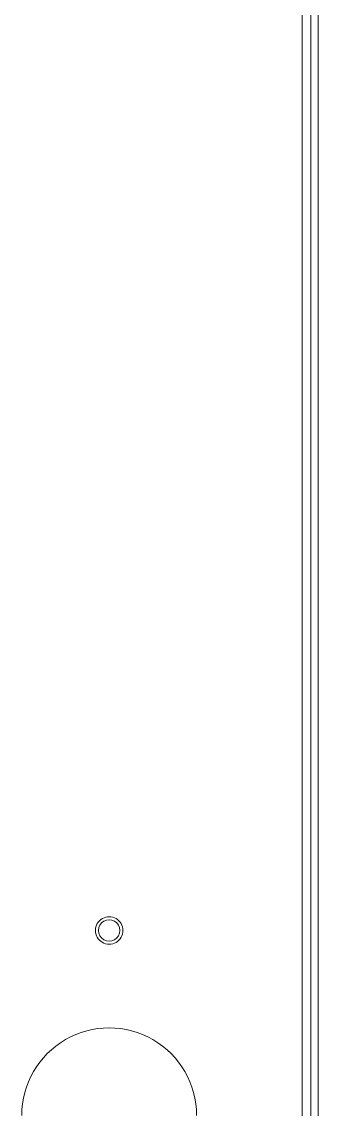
# Model space of a CAD drawing. Header units: inches. Extents: x 3268 to 7018, y 976 to 6708.
# Drawn here: x 5757.57 to 5759.88, y 3473.58 to 3482.03 of the extents above; entities that cross this region are included whole.
import ezdxf

# ---------------------------------------------------------------- set-up
doc = ezdxf.new("R2010")
doc.units = ezdxf.units.IN
doc.header["$MEASUREMENT"] = 0
doc.layers.add('G-IMPT', color=8, linetype='Continuous', lineweight=9)
doc.layers.add('Q-SPCQ', color=91, linetype='Continuous', lineweight=9)

# ---------------------------------------------------------------- blocks, each defined once
blk = doc.blocks.new('Add On Locker for Revit - LKR-2_10_dwg_LKR-2_10-V102-Overall Retail Plan Opt 2')
at = {"layer": 'G-IMPT', "color": 133}
for p, q in [((35.4717, 15.4273), (-1.9103, 15.4273)), ((35.4047, 15.3687), (-1.8413, 15.3687)), ((-1.8413, 15.3021), (35.4047, 15.3021)), ((16.1017, 13.803), (16.1017, 13.802))]:
    blk.add_line(p, q, dxfattribs=at)
at = {"layer": 'G-IMPT', "color": 133, "flags": 128}
blk.add_lwpolyline([(35.4047, 15.3687), (26.0932, 15.3687), (16.7817, 15.3687), (7.4702, 15.3687), (-1.8413, 15.3687)], dxfattribs=at)
at = {"layer": 'G-IMPT', "color": 133}
for centre, major_axis, start_param, end_param in [((16.7817, 13.803), (0.68, 0), 1.570796, 4.712389), ((15.3442, 13.803), (0.1066, 0), 5.888146, 9.029739), ((15.3442, 13.803), (-0.083, 0), 4.712389, 7.853982), ((15.3442, 13.803), (-0.083, 0), 1.570796, 4.712389), ((15.3442, 13.803), (0.1066, 0), 2.746553, 5.888146)]:
    blk.add_ellipse(centre, major_axis=major_axis, ratio=0.999391, start_param=start_param, end_param=end_param, dxfattribs=at)
blk = doc.blocks.new('Add On Locker for Revit - LKR-2_10_dwg-V103-Overall Retail Plan Opt 2')
blk.add_blockref('Add On Locker for Revit - LKR-2_10_dwg_LKR-2_10-V102-Overall Retail Plan Opt 2', (0, 0))
blk = doc.blocks.new('Add On Locker for Revit - Add On Locker for Revit-V104-Overall Retail Plan Opt 2')
blk.add_blockref('Add On Locker for Revit - LKR-2_10_dwg-V103-Overall Retail Plan Opt 2', (1.9693, -15.4273))
blk = doc.blocks.new('Arch_5 Points - Units and Amenities_v2022_rvt-1-Overall Retail Plan Opt 2')
at = {"layer": 'Q-SPCQ', "color": 133, "lineweight": 9, "rotation": 270.0000000000004}
blk.add_blockref('Add On Locker for Revit - Add On Locker for Revit-V104-Overall Retail Plan Opt 2', (5759.8753, 3492.2791), dxfattribs=at)

msp = doc.modelspace()

# ---------------------------------------------------------------- block references
at = {"lineweight": 5}
msp.add_blockref('Arch_5 Points - Units and Amenities_v2022_rvt-1-Overall Retail Plan Opt 2', (0, 0), dxfattribs=at)

doc.saveas('drawing.dxf')
